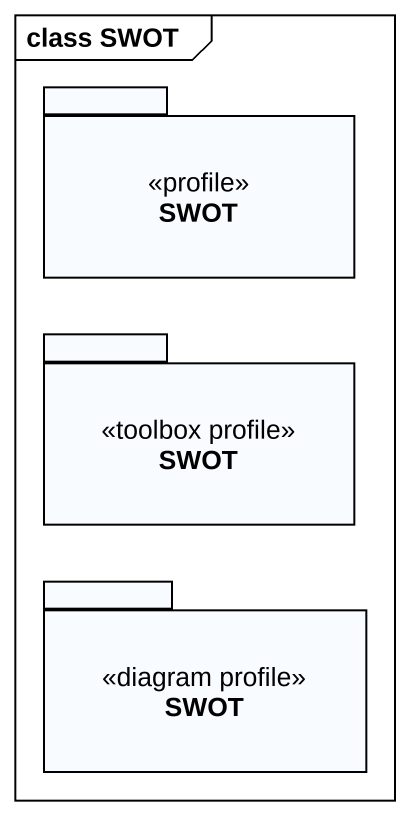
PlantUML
@startuml
mainframe class SWOT
package SWOT <<profile>> {
}
package "SWOT" as SWOT_2 <<toolbox profile>> {
}
package "SWOT" as SWOT_3 <<diagram profile>> {
}
@enduml
